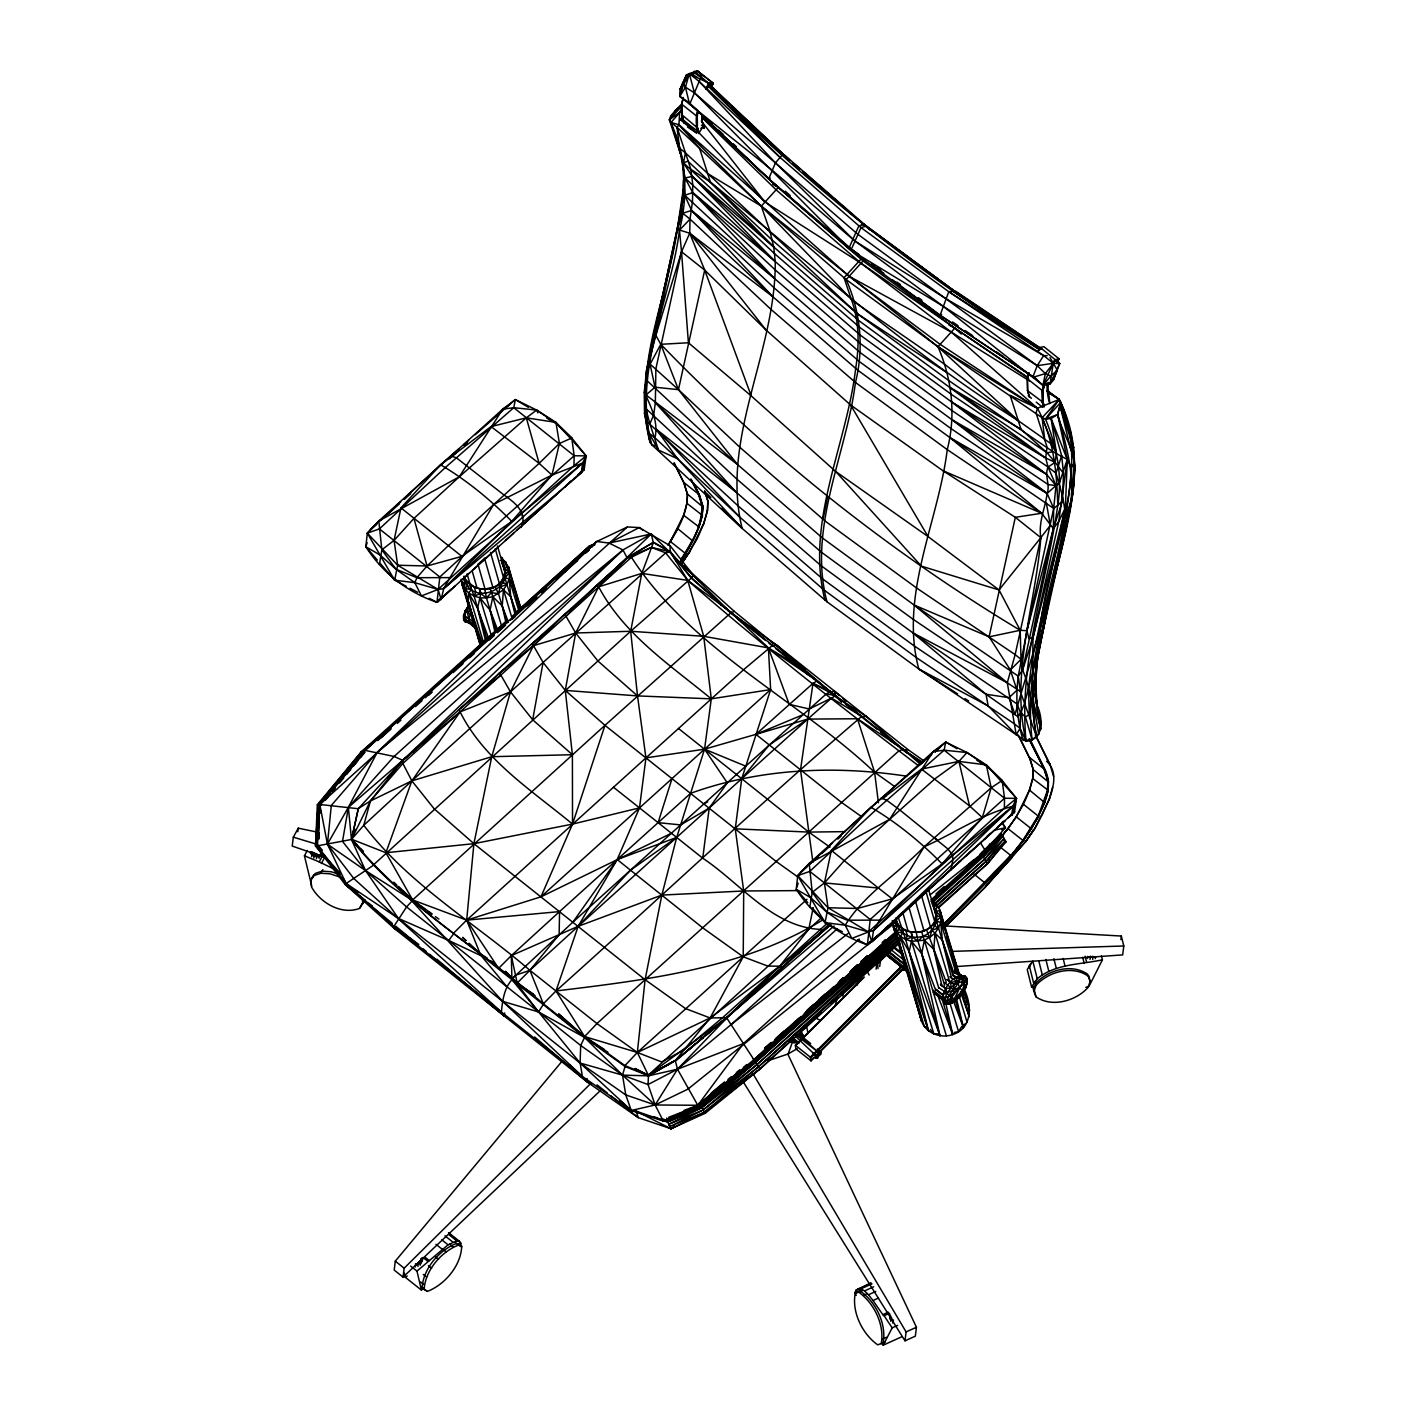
<?xml version="1.0" encoding="UTF-8"?>
<svg xmlns="http://www.w3.org/2000/svg" width="1416" height="1416" viewBox="0 0 1416 1416"><rect width="100%" height="100%" fill="white"/><g stroke="black" fill="none" stroke-linecap="round" stroke-linejoin="round"><path stroke-width="1.5" d="M701.964 117.599L776.003 189.726L860.857 263.146L951.463 332.229L1037.432 408.25C1053.716 438.146 1056.796 471.935 1057.77 505.193C1046.707 583.728 1018.37 661.219 1026.069 741.294C1044.194 740.072 1042.99 717.841 1037.22 705.681C1032.777 682.229 1037.432 658.033 1039.556 634.492C1044.937 560.258 1092.763 476.413 1060.761 402.356L1059.203 399.436L1047.716 390.887M765.578 640.492L731.099 613.022L691.344 578.241L670.051 552.01L670.14 545.78L639.271 527.566L627.376 526.964L596.773 541.496L362.992 752.144L318.14 804.801L315.52 845.848L344.885 884.168L394.374 928.542L587.64 1082.337L638.262 1117.649L671.007 1128.764L705.133 1113.33L759.879 1069.062L899.142 943.392M1087.506 958.49L1087.541 956.455L1090.214 957.446L1095.772 956.65L1095.205 958.667M681.627 108.66L679.609 112.413L678.972 124.75L677.043 127.316L679.503 148.149L684.99 177.974L692.778 192.611L775.242 261.571L860.096 334.99L951.906 402.162L1048.07 467.032L1056 485.511L1053.699 508.45L1026.954 630.704L1018.281 676.158L1020.317 691.468L1036.512 736.621C1028.972 699.486 1036.37 661.998 1044.158 625.553C1055.309 552.169 1096.48 472.289 1059.203 399.436L1037.432 408.25L1036.07 413.029L1047.043 447.014L1045.681 458.005L1048.07 467.032C1044.158 475.705 1050.407 484.538 1047.15 493.423C1045.256 508.379 1038.247 521.867 1040.813 537.673C1035.716 604.951 1009.98 673.821 1026.069 741.294L918.789 668.954L826.997 601.8L742.126 528.38L651.838 444.819C632.032 372.815 670.706 300.493 679.468 230.153C688.831 193.39 686.353 153.972 669.379 119.811L670.741 115.811L680.795 104.89M367.133 542.7L365.841 546.718L380.178 555.09L395.949 569.232L414.835 582.666L421.437 595.924L438.075 589.445L573.94 465.793L574.17 455.757L571.763 438.004L555.939 422.375L536.629 410.056L515.335 399.577L502.769 409.136L378.815 520.982L367.328 533.159L365.841 546.718C382.479 573.002 407.649 592.33 437.013 602.349L584.188 469.475L586.1 455.881L571.763 438.004L556.966 423.95L536.629 410.056L513.778 407.702L502.769 409.136L459.244 476.838L413.95 518.415L394.055 540.399L381.842 549.797L379.453 564.435M807.74 902.611L796.235 889.213L810.554 897.585L826.325 911.727L845.228 925.161L851.812 938.419L868.45 931.958L1004.333 808.288L1004.546 798.252L1002.139 780.499L986.332 764.888L967.022 752.551L945.729 742.072L933.144 751.648L809.209 863.477L797.721 875.654L796.235 889.213C812.855 915.497 838.024 934.825 867.406 944.844L1014.564 811.97L1016.476 798.376L1002.139 780.499L987.341 766.445L967.022 752.551L944.153 750.197L933.144 751.648L889.637 819.333L844.29 860.627L824.431 882.911L812.218 892.292L809.828 906.93M655.502 445.774L651.838 444.819L649.997 442.004L644.51 413.49L644.262 392.179L646.528 370.762L655.838 335.38L681.521 251.747L689.716 233.215L690.035 219.108L692.495 201.585L692.76 184.275L690.849 169.318L677.043 127.316L671.007 122.449L682.335 109.545M677.043 127.316L761.295 206.134L846.149 279.571L937.958 346.708L1042.088 417.738L1045.521 419.136L1051.079 418.499L1067.257 459.474L1058.796 521.371L1032.954 637.926L1032.653 699.628L1038.707 734.143L1032.105 739.878L1023.06 740.249C1016.865 719.523 1015.431 697.592 1018.281 676.158L1022.582 670.034L1032.954 637.926L1065.398 507.778L1067.257 459.474L1057.646 414.481L1060.761 402.356L1045.521 419.136C1056.814 446.394 1062.673 475.794 1057.77 505.193L1053.699 508.45L1053.362 528.593L1022.582 670.034C1031.804 690.866 1032.423 714.46 1036.512 736.621M396.604 721.93L361.31 751.878L317.326 804.731L315.52 845.848L316.936 845.618L318.14 804.801L361.31 751.878L507.123 620.297M1065.735 522.823C1078.992 487.83 1067.31 448.854 1057.646 414.481L1060.761 402.356M895.142 932.294L753.932 1059.717L697.805 1105.277L663.325 1121.118L631.288 1110.463L582.454 1076.532L580.117 1063.044L580.684 1045.468L584.578 1037.432L558.771 1014.228M1074.036 459.722L1075.08 467.793L1073.151 491.299L1069.381 512.309L1041.503 637.837L1024.388 704.088L1020.582 712.761L1020.086 728.39L1026.069 741.294M318.582 838.998L319.308 817.705M319.467 813.439L319.75 804.925L362.992 752.144L507.725 620.385M683.238 190.505L681.999 204.187M683.397 186.257L683.645 179.885M1032.954 637.926L1028.848 638.563L1026.954 630.704L1053.362 528.593L1062.46 501.016L1063.487 473.422L1061.664 455.598L1051.079 418.499L1057.646 414.481C1062.283 433.385 1076.284 451.899 1074.213 471.917M1069.115 509.176L1068.691 515.583C1076.532 479.44 1078.479 440.305 1060.318 406.905L1071.151 450.854M721.771 508.344L742.126 528.38C720.071 438.217 776.074 351.681 775.242 261.571L692.194 176.434L683.503 162.911L671.007 122.449L678.972 124.75L761.295 206.134L937.958 346.708C952.065 379.116 956.136 415.242 947.251 449.633C938.401 521.902 899.054 595.251 918.789 668.954L988.156 705.929L1016.228 734.745L1020.086 728.39L1014.192 723.7L915.975 657.307L824.183 590.136L739.311 516.716L677.521 458.731L658.529 450.093L649.873 423.809L653.696 414.959L655.342 402.693L655.891 368.726L681.521 251.747L679.468 230.153L690.035 219.108L772.924 296.794L857.777 370.213L949.587 437.367L1053.699 508.45L1047.15 493.423L951.605 419.437L859.813 352.283L774.941 278.864L691.61 210.488L684.707 195.266L682.494 161.477M699.327 494.556L702.938 506.202L702.212 515.229L686.955 503.335L687.433 493.883L683.733 482.378L699.185 494.662L693.575 482.98M687.433 493.883C687.822 512.627 677.857 529.708 668.228 545.125M687.344 494.025L702.088 506.273C701.15 527.371 691.645 545.461 679.999 562.187L685.857 553.709M702.938 506.202C702.159 525.973 691.858 544.31 680.671 560.223L692.318 540.664L677.591 528.522L668.104 545.018M707.451 510.539L703.646 523.991L707.469 510.68L707.911 500.981L704.655 491.281M707.416 510.84L707.823 500.662M1001.395 837.051L1016.316 817.067L1029.432 790.04L1044.442 802.43L1048.318 790.394L1032.671 778.481L1033.22 769.171L1029.609 757.507L1045.097 769.844L1029.751 738.975M1032.848 778.765L1033.22 769.171M1033.061 769.49L1047.875 781.561L1047.468 790.394L1038.247 816.058L1044.796 802.43M1047.805 790.535L1048.389 781.685L1044.601 770.056L1028.919 739.063M1045.097 769.844C1054.938 790.234 1040.548 811.244 1031.237 828.909C1006.652 864.999 973.712 894.399 943.392 925.48L985.394 883.265L973.659 873.831M313.821 858.078L314.511 854.875L310.901 851.6L312.617 853.671L311.609 856.698M645.678 385.17L646.528 370.762L679.255 219.338L683.202 194.682M683.556 179.549L682.937 198.983L677.29 229.339L655.838 335.38L652.776 339.291C645.59 373.311 640.687 407.808 649.997 442.004L647.165 423.172M681.574 211.745L677.29 229.339C668.848 288.935 641.466 347.734 645.891 408.622L736.143 492.202L820.997 565.621L912.789 632.793L1016.918 703.876L1020.582 712.761L1025.432 716.832L1032.105 739.878C1021.378 647.448 1066.744 559.532 1071.257 467.846L1074.195 462.784L1072.337 444.359L1060.318 406.905M1051.079 418.499L1056.425 452.748L1055.15 462.324L1048.07 467.032L1056.017 473.227C1060.372 487.865 1064.867 502.804 1065.416 517.902L1070.195 503.583L1037.167 653.997L1032.653 699.628L1040.813 729.169C1022.582 653.042 1060.885 578.188 1070.195 503.583L1073.151 491.299L1071.257 467.846L1067.257 459.474L1052.938 451.704L948.826 380.621L857.034 313.467L772.163 240.047L687.804 161.123L683.503 162.911L682.76 167.407M403.206 891.354L502.521 1001.307L582.454 1076.532L393.843 926.436L346.124 883.513L317.45 845.848L319.821 804.483L365.257 750.409L394.073 756.463L402.781 760.339L407.826 756.162M683.769 186.045L684.193 179.584M316.936 845.618L319.75 804.925L364.691 752.409L361.31 751.878L358.071 757.436M318.83 839.015L319.308 832.661M460.961 579.303L480.502 644.28L464.59 588.401L467.917 585.888L464.147 576.542C468.236 608.915 520.398 588.72 501.618 562.311M963.446 987.89C972.102 1003.378 973.058 1028.14 952.738 1034.547C940.843 1038.813 925.94 1033.291 921.48 1021.025L899.638 944.1C896.824 940.631 894.204 902.576 897.178 924.967C900.24 933.179 909.125 938.029 917.692 937.197C932.702 936.56 942.437 917.94 933.179 905.762L935.905 911.479L941.038 916.205L959.57 975.766M889.921 1314.313L889.921 1319.075M429.314 598.313L437.013 602.349L439.827 576.985L506.875 515.442L574.17 455.757L586.1 455.881L581.41 472.979L443.686 588.614L438.075 589.445L414.835 582.666L394.639 580.206L380.249 563.462M857.777 939.817L867.406 944.844L870.203 919.48L1004.546 798.252L1016.476 798.376L1011.803 815.474L1012.812 806.27L1016.476 798.376L986.332 764.888L958.898 761.401L921.444 769.1L882.522 798.535L881.071 798.482M464.483 617.234L465.121 611.039L469.386 604.402L464.289 615.535L463.687 620.261L470.448 623.288L475.634 627.394L470.448 623.288L464.554 621.429L468.165 621.96L476.803 628.828M965.075 986.403L965.411 988.049L967.252 982.81L965.393 976.385L960.331 975.412L955.145 971.305L962.491 977.677L965.641 987.66L961.641 991.43L959.659 996.935L951.393 1003.325L945.445 1004.121L942.047 999.041L933.445 992.156L942.755 1000.05L945.445 1004.121L951.393 1003.325C959.818 998.138 968.084 988.899 967.075 978.438L965.393 976.385C953.287 972.934 943.428 988.793 942.047 999.041L945.445 1004.121L944.295 1000.422L939.109 996.298M1049.999 357.593L1053.274 363.275L1050.106 383.895L1042.937 385.382L943.41 306.458L854.556 240.755L772.039 170.097L679.822 96.412L680.016 89.385L686.441 75.03L689.309 73.632L694.406 72.428L709.381 84.358L713.168 83.225L697.84 71.313L686.441 75.03L680.016 89.385L682.016 86.836M1040.813 729.169C1035.202 701.699 1034.353 673.538 1039.486 645.926M619.518 565.78L627.146 557.886L622.952 549.939L609.057 543.071L596.773 541.496L377.311 752.197L348.371 807.315L351.469 839.493C395.489 895.815 457.563 934.312 512.539 979.022C504.255 987.695 502.45 1000.51 501.406 1012.051L353.788 878.504L327.432 844.202L319.821 804.483L327.521 796.819M1090.019 959.411L1090.497 956.136M507.317 622.828L498.467 593.658L494.998 586.507C502.167 582.967 506.769 574.33 503.884 566.506M895.709 919.975C902.895 941.074 942.366 933.144 935.445 909.957M1057.345 360.39L1059.664 363.664L1050.106 383.895L1053.292 380.231L1053.699 376.621M581.41 472.979L582.578 463.103L586.1 455.881L573.799 441.987M406.197 586.242L394.639 580.206L397.648 565.232L394.055 540.399L400.958 507.884L440.588 464.767L458.855 448.89M842.361 931.763L825.015 922.701L828.024 907.745L824.431 882.911L831.351 850.379L870.964 807.279L931.693 754.516M315.573 831.776L298.263 828.165L293.324 837.157L292.209 846.06L325.662 857.636M297.82 831.723L298.263 828.165M314.511 854.875L314.529 853.335L312.44 852.025L312.617 853.671M562.152 1061.115L395.294 1261.143L394.179 1270.063L403.047 1277.108L600.331 1090.639M403.047 1277.108L404.162 1268.205L591.074 1083.134M420.127 1265.214L420.8 1263.125L419.72 1262.152L421.702 1258.718L420.216 1261.975L417.862 1263.249L417.968 1266.488M504.645 1012.971L504.273 1015.98L508.185 1018.051M879.708 966.491L880.469 960.331M787.65 1053.716L916.435 1327.27L915.338 1336.173L905.001 1340.828L906.098 1331.925L752.887 1073.558M935.852 994.545L944.295 1000.422L947.463 1004.21L950.791 1001.059C950.879 990.368 963.889 987.483 967.075 978.438L966.491 983.182L967.163 980.474M1120.888 939.622L1121.33 936.047L945.198 925.958M1121.33 936.047L1123.791 945.994L1122.676 954.897L957.588 966.473M876.097 969.146L876.911 962.738M450.695 455.987L456.288 457.722L504.025 495.016C514.928 502.627 527.743 512.45 521.212 527.318L520.115 527.318M453.952 932.825L466.678 920.135L540.965 896.824L572.524 824.094L572.4 754.71L491.741 756.71L411.861 780.853L370.39 800.996L358.337 808.571L351.611 839.245C404.799 905.09 479.617 948.968 543.337 1003.802L555.975 990.97L578.153 926.33L617.199 859.547L639.501 807.881L645.944 757.879L637.519 695.911L630.669 631.27L641.784 573.391L653.502 542.275L670.299 551.691L691.61 577.817L742.48 623.075M809.757 942.631L830.608 923.798L822.484 931.144L820.501 929.392C772.64 927.285 740.196 882.947 702.725 858.202L709.221 808.076L727.293 782.836L704.548 749.17L711.292 698.849L703.699 636.297L687.734 580.383L670.299 551.691L666.193 550.718M576.011 605.499L563.993 614.898L533.443 645.678L510.486 691.858L460.076 711.876L402.887 760.233L370.39 800.996L363.788 825.263C408.604 884.274 474.289 922.506 529.903 970.314L543.337 1003.802L584.596 1036.583L624.934 1065.611L648.298 1075.133L675.308 1060.637L710.124 1017.962L743.223 956.809L743.701 890.983L735.258 828.838L741.736 778.712L770.64 689.574L768.392 647.891L731.275 612.473L687.734 580.383L665.679 552.877L651.431 547.426L627.359 557.692L596.118 585.905L566.028 616.279L575.675 633.005L597.853 660.936L637.519 695.911L711.292 698.849L770.64 689.574L540.965 896.824L671.432 833.245M651.431 350.407L653.413 335.893L673.06 250.898M855.689 368.39C859.353 345.292 859.512 321.096 851.158 298.935L844.042 277.748L860.928 259.146M1040.07 641.767L1040.654 637.607M398.622 886.434L412.64 899.957L466.678 920.135L645.944 757.879L704.548 749.17L755.932 734.338L812.979 683.379L830.449 691.433L829.652 692.442L817.191 680.884L812.979 683.379L800.518 769.808L812.926 862.362M316.441 858.68L317.007 853.901L314.529 853.335M1002.811 782.942L1002.139 780.499L991.182 787.792L924.135 846.786L873.513 930.471L871.849 941.764L960.791 860.875M464.944 578.277L464.59 588.401L468.661 593.003L477.599 608.243L488.113 636.952M742.126 528.38L677.521 458.731L654.953 437.81C658.705 422.021 650.758 406.144 644.262 392.179M855.671 368.39C846.768 444.996 805.067 522.026 824.891 599.977M415.348 1266.966L415.614 1263.656M465.28 578.861C473.316 592.508 496.467 593.269 503.76 578.525L504.91 571.781L497.459 545.957M415.667 1265.001L420.8 1263.125L422.269 1261.072L420.924 1260.505L421.897 1258.045L419.72 1262.152M422.269 1261.072L422.694 1258.665L421.242 1258.576M896.257 921.816C904.293 935.48 927.445 936.242 934.719 921.497L935.888 914.736L928.418 888.929M466.395 580.719L474.272 586.985L479.847 588.684L480.82 593.623L477.599 608.243L485.44 640.315M911.408 932.117L912.4 937.073L909.16 951.694L928.507 1030.795L892.54 922.736M933.268 990.28L941.905 997.165L944.49 1000.917L942.596 994.74L935.657 989.271L942.596 994.74L948.101 1003.678L944.578 1002.953L945.162 998.209L953.534 993.289L953.995 984.509L959.871 979.217L965.393 976.385L954.508 998.616L950.791 1001.059L944.49 1000.917L933.41 992.156M653.502 542.275L627.359 557.692L598.667 586.826L575.675 633.005L565.285 690.406L572.4 754.71L532.682 719.788L543.089 662.44L665.679 552.877L670.299 551.691L675.998 560.931M670.299 541.478L685.751 553.709M682.105 563.232L697.132 538.894L703.77 523.637M1031.645 829.015L1016.086 816.713L1008.068 828.696L1023.432 840.856L1038.866 816.147L1023.255 840.75M945.003 926.772L985.943 886.451L1025.538 841.794L1034.901 828.395L1042.707 813.74L1049.345 798.677L1052.513 787.438M934.312 904.877L933.055 900.7L937.073 905.09L935.905 911.479L940.047 910.417L959.659 975.323M711.381 86.217L711.965 82.252L697.592 70.959L694.283 71.473L690.371 74.411L709.062 83.243L712.089 82.464M679.503 148.149L685.397 152.839L683.503 162.911L773.755 247.021L775.242 261.571L684.99 177.974L677.29 229.339L652.776 339.291L653.413 335.893M394.639 580.206L367.328 533.159L379.399 528.911L445.952 466.961L513.778 407.702L515.335 399.577L528.433 407.33M845.228 925.161C864.734 893.726 898.7 873.23 924.135 846.786C953.747 833.67 981.2 814.377 1012.812 806.27L873.513 930.471L868.45 931.958L845.228 925.161L825.015 922.701L797.721 875.654L809.775 871.406L876.345 809.456L944.153 750.197L945.729 742.072L956.95 748.71M1038.034 656.316L1049.327 599.605M823.015 519.247L827.51 497.175M1021.856 369.187L1036.441 379.134L1042.937 385.382L1045.344 373.594L1053.274 363.275L1059.664 363.664L1053.292 380.231L1051.15 380.585M1092.71 959.482L1092.833 956.189M813.209 907.691L808.766 929.197L779.756 966.172L726.567 1017.697L706.513 1034.583M1046.265 502.591L1050.371 525.301L1040.813 537.673L1015.148 654.617L1007.289 682.778L1016.228 734.745M795.456 1045.344L810.465 1057.256L811.102 1060.885L795.951 1048.973L795.314 1045.344L862.539 978.438M826.997 601.8C807.332 528.097 846.414 454.695 855.459 382.462C864.096 348.124 860.645 311.874 846.149 279.571L863.034 260.969L954.844 328.123L1028.6 378.532M692.92 73.756L689.309 73.632L682.707 83.119L679.822 96.412L687.981 101.81L700.885 113.793M1038.707 734.143L1041.079 723.24L1037.432 709.628M1067.257 459.474L1059.416 482.909L1056 485.511L1046.389 474.236L951.977 410.587L860.185 343.433L775.313 269.996L692.778 192.611L684.707 195.266L681.698 205.922L682.671 213.197L677.29 229.339L689.716 233.215L704.69 270.102L678.459 389.648L737.506 464.501L822.36 537.921L914.17 605.075L1018.281 676.158M724.355 1082.302L697.805 1105.277L655.13 1104.976L625.766 1094.922L580.117 1063.044L398.427 918.471L365.576 870.645L351.469 839.493L358.266 808.731L402.887 760.233L416.286 749.082M474.254 627.235L463.616 618.243L465.351 610.65L470.165 611.287M965.411 988.049L966.137 984.793M959.659 996.935L962.632 991.288L964.402 983.465M646.67 372.603L647.608 368.603M648.528 364.585L649.466 360.567M537.779 412.87L536.629 410.056L526.31 417.844L459.244 476.838L378.815 520.982L367.328 533.159L397.648 565.232L438.075 589.445L441.173 599.57L443.686 588.614L511.778 521.424L551.975 475.068L559.409 443.474L555.939 422.375L526.31 417.844L491.051 426.588L440.588 464.767L403.843 498.857M1070.195 503.583C1057.522 575.445 1035.096 644.74 1015.024 714.407L1008.971 697.663L986.032 694.265L913.851 645.661L822.041 578.489L737.187 505.07L646.935 421.472L644.51 413.49L645.891 408.622L649.873 423.809M319.113 858.397L319.078 855.14L321.043 854.149M1061.664 455.598L1056.017 473.227M698.23 111.793L696.477 115.935L681.716 104.218L683.255 97.438M681.716 104.218L683.202 97.987M697.398 111.775C694.424 120.537 698.336 140.096 697.168 115.829M697.539 111.864L696.849 127.281L698.885 133.529M698.088 111.882L696.849 115.97L697.026 127.263M1028.883 372.992L1027.29 379.081L1027.556 390.692L1043.132 402.392L1042.937 391.135L1027.45 378.798L1027.68 390.816M1027.485 379.506L1028.936 372.851M1043.698 385.028L1042.105 391.135L1042.442 402.533M1042.264 391.223L1043.858 385.134M1044.212 385.187L1042.442 391.276L1042.619 402.587L1044.034 406.728M1044.53 385.081L1042.795 391.223L1042.813 402.569M1048.672 382.497L1047.752 386.851L1048.867 382.904M696.725 76.8L689.309 73.632L685.45 87.19L679.822 96.412L683.344 85.048L689.309 73.632L698.867 81.225L780.004 157.388L860.981 227.622L948.791 291.714L940.082 315.272L1036.441 379.134L940.082 315.272L850.928 250.225L768.711 178.912L687.981 101.81L703.805 116.926M1046.513 761.206C1058.088 771.207 1053.345 787.827 1049.468 798.801M685.627 553.674L699.168 527.071L683.609 515.229L686.955 503.335M698.672 527.141L702.035 515.229L702.248 506.362L698.495 494.644M699.026 527.141L702.531 515.088M1029.308 790.394L1032.671 778.481M1029.503 790.641L1032.742 778.641M1044.282 802.376L1047.628 790.482L1048.017 781.65L1044.265 769.932M485.369 687.202L498.875 673.644L500.875 675.078L510.486 691.858L491.741 756.71L473.9 843.67L466.678 920.135L480.077 953.623L487.104 958.101M469.015 943.64L480.006 954.278L584.578 1037.432L625.04 1066.496L622.527 1075.133L625.766 1094.922L631.288 1110.463L637.466 1111.613M696.672 127.245L681.857 114.749L682.99 119.068M1027.556 390.692L1029.521 397.082M873.513 930.471L942.153 863.919L982.35 817.563L991.182 787.792L986.332 764.888M1034.565 685.255L1035.574 681.91M709.54 84.447L706.407 89.279L708.283 82.854L694.283 71.473M834.838 1006.493L837.316 998.351M321.397 857.264L322.034 855.193C318.193 857.937 312.175 856.751 309.998 852.467L311.378 851.954M860.91 1290.649L855.282 1293.197C851.512 1311.889 862.344 1333.996 877.69 1344.846L884.911 1342.156M881.159 1343.855C884.929 1325.146 874.079 1303.056 858.751 1292.206L855.282 1293.197M672.016 778.552L658.104 822.643L702.725 858.202M796.872 887.212L798.164 883.195M684.158 82.057L686.441 75.03M681.716 115.245L681.662 103.51L681.893 115.528M363.434 851.582L351.611 839.245L354.885 829.263M920.825 764.605L902.983 749.117L731.275 612.473L604.968 725.346L572.524 824.094L473.9 843.67L385.895 852.733L351.611 839.245L370.39 800.996L402.852 763.472L631.412 557.249L651.431 547.426L670.299 551.691M317.45 845.848L351.469 839.493L353.469 833.458M469.386 604.402L463.51 615.889L463.687 620.261L468.165 621.96L470.13 614.792L466.802 610.898L469.404 606.632M812.89 1053.345L816.289 1055.964L820.749 1054.584L820.731 1051.681L818.483 1052.371L816.289 1055.964L815.492 1058.283L817.475 1058.23L821.422 1051.84L817.386 1048.99M945.162 998.209L946.968 993.005L953.995 984.509L966.42 979.978M424.145 1289.64C425.083 1270.595 441.013 1251.815 458.536 1245.071L461.669 1246.877C460.731 1265.922 444.801 1284.701 427.278 1291.445L420.924 1287.073M465.351 610.65L463.51 615.889L464.731 614.243M944.578 1002.953L947.251 1000.864C948.561 991.961 957.605 987.43 959.871 979.217L952.49 974.704L955.977 977.429L962.491 977.677L953.127 971.836M951.393 1003.325L951.8 1002.174L947.463 1004.21M1029.237 967.606L1030.706 963.482M1088.639 975.535L1090.125 981.447L1087.913 987.642C1075.558 1001.13 1051.787 1007.838 1035.981 996.811L1033.91 991.395L1036.14 985.2C1048.477 971.712 1072.248 965.004 1088.054 976.031M770.764 1058.195L767.419 1060.938L788.128 1053.964L792.482 1041.928M708.354 85.225L706.372 89.155L708.673 83.084M700.442 78.393L689.627 104.412L685.45 87.19L682.707 83.119M1053.292 380.231L1057.274 370.142L1053.274 363.275L1043.663 355.611L948.791 291.714L955.605 291.183L1041.557 348.902M1035.096 693.486L1032.653 699.628L1031.078 699.858M414.835 582.666L416.906 577.693L427.048 565.993L448.412 545.585L539.142 463.368L559.409 443.474L571.763 438.004M1038.247 816.058L1023.467 804.323L1029.379 790.517M1049.539 798.943L1034.884 828.449M706.372 89.155L709.062 83.243M856.857 985.518L861.477 975.659M1071.54 494.892L1073.222 491.299L1072.62 482.024M953.287 1001.413L961.393 994.298L955.676 1000.528L950.791 1001.059M856.255 1295.339L854.892 1292.773L856.167 1290.064L871.035 1282.843M897.673 1325.376L892.186 1327.854L883.177 1345.2L882.115 1343.253L883.053 1342.987C886.823 1324.296 875.991 1302.189 860.645 1291.339L857.176 1292.33M1031.609 987.147L1037.238 978.757L1032.83 961.163L1027.22 969.553L1031.609 987.147L1034.3 987.2L1035.68 983.377C1048.017 969.872 1071.806 963.181 1087.612 974.208L1090.125 981.447M1101.436 955.888L1102.427 959.8L1089.099 986.155L1085.789 987.412M864.521 225.551L864.362 224.33L858.893 225.799L848.839 248.402L850.06 247.835L768.711 178.912L706.973 119.953M989.572 859.742L987.625 863.565L938.472 907.904M1048.105 382.798L1042.937 385.382L1053.274 363.275L1037.22 365.664L943.41 306.458L850.928 250.225L694.406 92.854L685.45 87.19M646.528 370.762L660.794 344.3L655.838 335.38M311.75 886.15L304.44 855.813L307.29 850.485M335.096 869.548L319.237 861.901L322.105 856.591M364.797 900.08L359.54 908.417C341.504 915.232 320.104 902.895 311.449 886.788L310.812 880.239L313.715 874.858M321.344 863.53L325.167 856.432M310.812 880.239L314.157 875.495L320.936 873.247L322.866 869.654M359.54 908.417L362.425 903.036M450.005 577.622L493.741 504.291L551.975 475.068L582.578 463.103L443.686 588.614L450.005 577.622L416.906 577.693L395.949 569.232L381.842 549.797L378.815 520.982M670.423 541.673L683.609 515.229M1016.068 816.766L1023.467 804.323M1038.087 815.952L1022.812 840.431M691.344 578.241L693.185 575.02L670.14 545.78M800.943 1016.653L753.932 1059.717L726.567 1017.697L710.124 1017.962L685.521 1008.581L645.094 979.695L473.9 843.67L434.146 808.784L411.861 780.853L402.852 763.472L402.887 760.233L387.701 778.216M692.424 75.668L694.442 72.198M692.636 75.898L694.495 72.499M706.248 89.173L709.221 84.252M709.699 84.5L707.717 87.774L709.947 84.517M711.133 86.925L713.168 83.225M711.151 87.279L713.381 83.438M1038.211 350.973L1040.229 347.486L1043.858 346.637L1059.168 358.903L1055.15 359.646L1040.229 347.486M1038.406 351.203L1040.388 347.911M1053.026 362.832L1054.991 359.54M1053.168 362.939L1055.309 359.735M1053.504 363.062L1055.61 359.823M1053.77 363.08L1055.716 359.823M1056.902 362.231L1058.956 358.514M1056.92 362.567L1059.15 358.744M954.26 1032.441L958.561 1031.662L961.694 1026.547M543.213 1004.546L538.558 1011.962L580.117 1063.044L631.288 1110.463L655.13 1104.976L687.822 1089.187L893.832 923.781M1047.167 355.681L1043.663 355.611L1037.22 365.664L1032.707 377.417L1045.344 373.594L1050.849 376.09L1057.274 370.142M699.362 132.361L703.858 125.493L701.398 125.21M989.961 843.936L985.447 850.804L931.25 899.709M1020.582 712.761L1017.962 716.744L986.032 694.265L912.789 632.793L1007.289 682.778L1020.317 691.468M696.938 70.8L695.132 73.49L697.221 70.818M465.121 611.039L469.581 604.561M683.025 561.232L688.884 552.789M682.087 563.125L689.008 552.895M1033.485 829.776L1025.591 841.847L1034.901 828.395M311.945 878.15L315.272 873.406L322.051 871.159L331.256 871.76L337.397 873.76M500.875 675.078L458.607 709.982L460.076 711.876L411.861 780.853L363.788 825.263L351.611 839.245M505.176 971.518L511.902 978.881L572.878 922.152L617.199 859.547L690.654 793.296C759.843 768.357 834.36 765.224 906.629 776.18M342.92 877.92L346.124 883.513L398.427 918.471L448.713 940.472L453.881 933.463M684.034 1110.409L697.805 1105.277L743.453 1043.574L859.317 939.003M709.912 1107.277L705.133 1113.33L699.292 1102.781M454.943 586.171L437.013 602.349L439.633 599.057M878.805 934.542L867.406 944.844L870.008 941.569M678.476 728.479L741.736 778.712L769.26 744.94L807.757 719.08L831.493 698.106L835.705 695.61L841.564 701.699M1026.848 376.674L954.844 328.123L937.958 346.708L1018.6 420.941L1050.53 443.403L1056.425 452.748L1042.088 417.738L1059.203 399.436L1046.619 390.586M505.441 971.376L517.194 983.076L529.903 970.314L559.143 934.666L559.55 911.603L617.199 859.547L676.689 837.422L704.548 749.17L745.736 766.162L826.254 693.928L830.449 691.433M325.574 799.987L328.37 796.589M332.565 791.491L335.362 788.092M339.539 782.995L343.734 777.897M346.531 774.499L350.726 769.401M353.522 766.003L357.699 760.905M360.496 757.507L364.691 752.409M863.034 260.969L778.18 187.531L761.295 206.134L769.861 230.861L773.755 247.021L710.372 182.044L690.849 169.318M1007.944 828.537L1001.077 836.838L1008.068 828.696M985.394 883.265L1011.095 855.813L1022.954 840.538M1011.095 855.813L1023.432 840.856M1011.874 857.866L985.589 886.274L1025.432 841.706M940.56 984.421L945.729 988.598L946.968 993.005L951.198 997.855L954.508 998.616L965.641 987.66M954.154 290.864L866.45 226.118L784.234 154.804L782.075 155.123L775.455 162.858L768.711 178.912L770.304 178.151M635.2 1068.514L648.298 1075.133L676.441 1059.929L648.44 1075.824L622.527 1075.133L580.117 1063.044M392.798 772.163L402.781 760.339L622.952 549.939L651.307 533.956L731.099 613.022L776.34 644.846L908.311 749.843L923.993 760.976M892.576 1323.04L893.461 1319.924M1042.937 385.382L1050.849 376.09M979.996 854.184L1000.793 833.935L1001.979 835.086L983.27 856.857L932.471 902.7M931.569 901.744L982.085 855.636L1000.793 833.935L983.27 856.857L987.625 863.565L938.153 907.426M1002.174 822.271L1005.36 827.758L985.447 850.804L930.135 894.859M695.345 73.561L697.592 70.959M515.813 613.57L504.928 577.87L509.477 572.754L508.486 566.966L501.494 557.249L503.229 560.913M953.11 975.996L936.489 921.303L941.038 916.205L940.047 910.417L937.073 905.09L931.852 903.851M681.857 106.076L669.379 119.811L680.353 153.477L675.538 134.644M828.024 907.745L857.441 908.488L892.275 898.859L942.153 863.919L1012.812 806.27L871.849 941.764L868.45 931.958L828.024 907.745L797.721 875.654L809.209 863.477L889.637 819.333L935.056 778.712L958.898 761.401L967.022 752.551M424.818 909.178L412.516 900.487L406.587 906.93L393.843 926.436L399.188 930.312M407.242 1276.011L405.153 1277.179L404.286 1273.055M410.675 1266.099L416.959 1271.09L421.455 1290.118L422.941 1288.489L422.11 1288.011C423.03 1268.966 438.96 1250.186 456.501 1243.443L459.616 1245.248M1010.688 855.406L944.472 923.32M985.288 883.124L1010.829 855.53M797.42 890.611L743.701 890.983L661.838 895.089L578.153 926.33L511.318 955.605L498.627 968.367L466.678 920.135L559.55 911.603L511.318 955.605L511.902 978.881L515.513 975.235L529.903 970.314L578.153 926.33L630.527 870.15L676.689 837.422L661.838 895.089L645.094 979.695L637.342 1052.46L648.298 1075.133L676.441 1059.929L675.308 1060.637L726.567 1017.697L648.298 1075.133L821.776 917.409M624.934 1065.611L637.342 1052.46L806.996 899.302M558.789 1013.945L584.596 1036.583L596.95 1023.573L645.094 979.695L898.364 751.33L902.983 749.117L922.258 762.976M830.732 924.223L726.691 1018.104L677.485 1069.222L655.13 1104.976L663.325 1121.118M616.597 568.79L627.359 557.692L631.412 557.249C690.831 649.466 796.341 698.566 874.61 772.286L893.921 786.004M726.479 1017.838L830.112 923.338M1008.971 697.663L1016.989 690.212L1010.351 669.963L1021.025 659.307L1020.193 630.297L999.041 589.959L928.064 536.593L835.652 471.457L751.276 395.967L688.406 342.761L660.794 344.3L678.459 389.648L740.249 447.651L825.121 521.07L916.913 588.224L1015.148 654.617L1021.025 659.307L1022.582 670.034M879.531 961.393L885.92 955.11M795.721 1045.504L864.344 977.04M878.38 963.039L886.186 955.269M810.324 1057.132L900.788 966.898M810.589 1057.398L900.93 967.022M943.18 925.144L985.164 883M810.766 1057.646L902.718 965.73M810.802 1057.752L902.824 965.942M813.97 1057.699L810.837 1060.814L815.651 1056.212M820.076 1051.38L902.966 968.916M820.324 1051.539L904.806 967.376M943.693 928.489L985.943 886.451M957.658 996.864L954.685 999.82L956.26 999.891M700.885 128.449L703.858 125.493L704.336 128.201L702.106 121.351L703.982 128.343M670.051 552.01L653.289 542.505L651.307 533.956L604.632 579.144M372.957 865.335L630.669 631.27L691.61 577.817M817.475 1058.23L816.289 1055.964L820.731 1051.681M431.915 913.833L412.64 899.957L604.968 725.346L776.269 861.565L797.403 876.646M556.683 579.162L579.126 558.063M582.33 555.054L596.773 541.496M933.144 751.648L939.852 747.418L935.073 751.896L945.729 742.072M376.674 524.062L370.284 529.991L376.745 524.185M379.877 521.106L400.639 501.83M832.626 842.839L800.66 872.486L807.138 866.68M837.422 838.396L870.964 807.279C896.806 822.519 921.108 842.449 942.153 863.919M437.013 602.349L451.385 589.038M478.537 563.904L484.927 557.992M588.543 593.64L593.357 589.18M596.579 586.206L627.146 557.886L653.289 542.505M867.406 944.844L876.982 935.976M884.965 928.577L888.168 925.622M897.744 916.754L902.523 912.329M910.506 904.93L913.709 901.974M793.951 1037.716L759.879 1069.062L704.442 1112.215L671.007 1128.764L636.085 1111.153L638.262 1117.649L610.809 1095.789M797.19 1034.742L821.545 1012.352M831.28 1003.413L837.759 997.43M841.015 994.457L850.75 985.501M875.088 963.128L879.955 958.65M830.342 924.453L794.907 956.42M764.605 1048.389L771.118 1042.424M805.81 1012.21L833.369 986.952M838.237 982.509L843.086 978.049M849.582 972.119L857.689 964.685M867.406 955.782L860.928 961.712L867.424 955.782M895.709 934.454L755.525 1062.354L701.716 1107.755L668.795 1124.269L671.007 1128.764L674.706 1126.499M475.192 434.712L515.335 399.577M512.61 615.942L589.038 546.364L594.879 543.726L589.038 546.364L516.946 611.429M320.636 812.873L319.821 804.483L627.376 526.964M604.349 1049.486L584.596 1036.583L555.975 990.97C658.068 899.744 757.896 805.244 861.778 716.354L831.493 698.106L809.226 708.991L789.208 704.336L768.392 647.891L703.699 636.297L630.669 631.27L575.675 633.005L533.443 645.678L498.875 673.644L505.565 668.405M965.677 856.432L995.005 829.758M998.28 826.785L1004.794 820.855M1009.679 816.413L1014.564 811.97L1010.935 814.377M826.997 923.515L722.585 1017.715L683.68 1050.035L661.626 1061.929L637.342 1052.46L584.596 1036.583M463.085 578.808L469.616 572.931M472.873 569.975L498.945 546.434M505.459 540.558L513.601 533.195M516.858 530.257L556.966 494.06M564.966 486.821L571.374 481.033L566.347 485.192M584.188 469.475L577.781 475.263L584.188 469.475L580.56 471.882M645.944 757.879L744.621 668.848L772.552 645.342M578.153 926.33L807.757 719.08L857.459 718.762L902.983 749.117L890.186 740.621M736.32 1008.953L744.515 1001.537M752.71 994.138L757.631 989.695M764.197 983.766L787.508 962.774M795.456 955.57L801.81 949.835M824.307 929.569L830.82 923.692M882.062 931.604L888.593 925.71M893.478 921.303L919.55 897.762M932.578 885.991L926.064 891.885L934.719 921.497M937.463 881.584L974.527 848.113M984.138 839.44L990.545 833.652M996.952 827.882L1004.953 820.643L998.351 826.254M1008.157 817.758L1014.564 811.97L1009.697 816.253M377.806 740.586L390.904 728.762M397.454 722.833L400.746 719.877M415.49 706.584L422.039 700.672M425.313 697.716L431.862 691.787M453.173 672.582L462.997 663.697M469.546 657.785L474.466 653.36M489.21 640.05L494.131 635.607M497.405 632.651L505.6 625.27M512.149 619.358L515.424 616.403M526.894 606.048L536.717 597.18M541.638 592.738L546.558 588.313M564.577 572.046L577.675 560.223L556.382 579.162M585.87 552.824L589.144 549.868L585.87 552.771M546.47 631.607L531.425 644.262L533.443 645.678L543.089 662.44L411.861 780.853L385.895 852.733L412.64 899.957M572.861 922.152L745.736 766.162M416.959 1271.09L448.058 1244.823L456.766 1240.876L459.492 1241.389L461.722 1246.239L458.572 1243.744M349.61 886.097L346.124 883.513L327.432 844.202L348.371 807.315L394.073 756.463L622.952 549.939L377.311 752.197L331.309 805.456L327.432 844.202L365.576 870.645L406.587 906.93L580.684 1045.468L622.527 1075.133L648.05 1084.55L677.485 1069.222L731.063 1024.635L837.316 928.737M771.154 1042.636L764.64 1048.53L771.331 1042.76M776.057 1038.229L784.216 1030.866M807.049 1010.245L813.58 1004.369M818.483 999.944L824.997 994.05M839.688 980.81L842.945 977.854M851.105 970.491L857.636 964.615M882.115 942.525L885.372 939.587M935.958 893.938L944.1 886.575M968.579 864.486L973.482 860.078M895.355 933.905L754.586 1060.92L700.265 1105.117L667.697 1122.021L636.085 1111.153M931.356 901.426L982.085 855.636L983.27 856.857L1002.652 836.201L984.722 859.087L935.569 903.443M896.434 935.215L755.525 1062.354L701.044 1106.622L667.697 1122.021L653.767 1116.605M897.886 937.445L756.976 1064.584L703.079 1109.985L669.91 1126.517L704.442 1112.215L758.427 1066.832L898.576 942.525M897.691 941.162L758.427 1066.832L703.079 1109.985L668.795 1124.269M937.02 905.674L986.173 861.317L1005.378 840.661L987.625 863.565L1006.068 841.794L1001.979 835.086M388.072 514.008L399.383 503.848M404.233 499.476L410.711 493.671M449.509 458.802L455.987 452.978M464.094 445.704L467.333 442.783M810.359 863.778L818.448 856.503M821.687 853.6L829.776 846.343M837.847 839.068L841.086 836.166M883.141 798.394L886.381 795.473M736.249 1009.077L744.391 1001.749M752.551 994.439L759.065 988.598M767.207 981.288L773.72 975.429M780.234 969.588L788.393 962.278M362.992 752.144L494.095 634.864M497.388 631.925L505.565 624.598M510.486 620.208L536.717 596.755M541.62 592.348L546.541 587.959M381.081 737.754L390.904 728.957M397.471 723.098L400.746 720.16M428.606 695.238L431.88 692.3M1025.432 716.832L1029.361 714.62L1028.405 688.565L1032.388 658.175L1065.398 507.778L1058.796 521.371L1053.362 528.593L1041.663 513.265L949.587 437.367L1047.15 493.423L1056 485.511L1048.283 484.661L951.605 419.437L1046.389 474.236L951.906 402.162L1045.681 458.005L1055.15 462.324L1063.487 473.422M787.526 962.827L781.136 968.509L782.234 967.464L779.756 966.172L767.826 966.101L743.223 956.809L702.761 927.869L617.199 859.547M795.491 955.729L801.881 950.03M811.439 941.516L829.387 925.958M1057.77 505.193L1062.46 501.016M774.623 1039.84L799.314 1017.909M804.253 1013.52L894.824 933.109M931.055 900.948L982.085 855.636M897.337 936.596L755.525 1062.354L700.265 1105.117L667.166 1120.463L662.989 1119.012M933.604 904.435L984.722 859.087L1004.015 838.431L986.173 861.317L936.702 905.196M898.788 938.826L756.976 1064.584L701.716 1107.755L667.697 1122.021L671.007 1128.764L674.352 1125.986M987.005 836.254L990.244 833.405M739.984 1070.408L700.265 1105.117L668.671 1117.277M743.294 1067.505L746.604 1064.62M463.758 444.642L468.661 440.376M934.949 751.684L939.852 747.418M697.805 1105.277L677.485 1069.222L675.432 1061.133L834.077 926.011M655.042 387.223L650.015 364.054L678.459 389.648L655.042 387.223L645.979 394.958L737.506 464.501L647.254 380.904M684.795 1052.885L679.804 1057.132M698.159 1041.627L703.186 1037.397L698.123 1041.698M706.46 1034.671L711.469 1030.476M716.461 1026.264L719.806 1023.449M412.853 751.967L416.216 749.17M688.176 1050.176L703.239 1037.627M706.584 1034.831L726.691 1018.104M397.648 565.232L427.048 565.993L461.881 556.364L511.778 521.424L582.578 463.103M822.484 931.144L779.756 966.172L710.124 1017.962L637.342 1052.46L596.95 1023.573L529.903 970.314M573.94 465.793L586.1 455.881M1004.333 808.288L1016.476 798.376M711.08 1093.17L724.567 1082.178M727.93 1079.435L731.311 1076.691M736.355 1072.567L739.736 1069.823M650.457 1074.213L648.44 1075.824L648.05 1084.55L655.13 1104.976L622.527 1075.133L584.578 1037.432L538.558 1011.962L502.538 1001.307M1037.238 978.757C1055.292 963.623 1080.532 964.65 1102.427 959.8M681.574 105.457L675.45 110.324L669.379 119.811L679.609 112.413M731.063 1024.635L847.901 933.604M963.039 1025.503L965.747 1023.432M947.251 1000.864L951.198 997.855L959.446 987.341L955.977 977.429L952.525 974.668M683.008 117.227L679.928 119.422L682.423 119.864L697.168 130.697L696.424 132.874L679.928 119.422L683.291 116.891M738.479 1084.603L759.879 1069.062L753.224 1058.832M372.762 865.725L346.124 883.513M690.371 74.411L694.3 71.809M823.51 919.462C743.63 968.597 647.378 979.837 555.975 990.97M502.769 409.136L509.459 404.923M1002.528 843.954L1006.068 841.794L1002.829 839.582M420.393 1260.523L417.862 1263.249M935.675 989.235L942.596 994.74L959.446 987.341L962.632 991.288M680.636 824.926L709.221 808.076M788.128 1053.964L797.155 1048.672M676.441 1059.929L648.44 1075.824L625.04 1066.496M933.569 907.054L937.073 905.09M790.96 1041.344L794.553 1042.849L789.172 1041.309L793.951 1038.636M798.164 663.52L734.214 611.305L731.099 613.022L727.7 610.473M703.964 803.881L707.752 801.792M1001.59 829.829L1005.36 827.758L1001.749 822.696M891.921 1318.402L890.664 1319.092L890.788 1321.27M689.114 553.16L703.699 523.495M941.658 314.511L940.082 315.272L892.593 279.855M594.508 544.859L590.737 546.647L594.738 544.877M856.167 1290.064L870.787 1283.462M858.238 1288.631L861.016 1288.808L871.99 1283.852M854.892 1292.773L860.379 1290.295M858.751 1292.206L862.503 1290.507M861.016 1288.808L864.521 1290.932L873.672 1286.79M863.654 1295.233L867.406 1293.534M864.521 1290.932L868.468 1294.755L875.778 1291.463M868.468 1294.755L873.017 1300.525L878.504 1298.047M873.017 1300.525L882.788 1314.632L888.275 1312.154M882.788 1314.632L884.08 1315.73L889.567 1313.252M882.646 1339.005L886.416 1337.306M906.098 1331.925L916.435 1327.27M883.177 1345.2L901.443 1336.934M859.317 254.862L852.167 249.676L850.928 250.225L860.981 227.622L866.45 226.118L955.906 292.156L983.058 310.405M464.059 576.117L465.616 581.516L461.669 583.286L480.502 646.156M896.186 920.081L897.178 924.967L893.231 926.737L921.48 1021.025L920.294 1015.13M630.952 556.258L627.146 557.886L402.781 760.339L348.371 807.315L342.513 841.405L365.576 870.645L412.516 900.487M860.84 816.147L841.493 802.394L755.932 734.338L802.5 714.921M982.35 852.06L985.447 850.804L980.899 843.529M743.453 1043.574L677.485 1069.222L648.44 1075.824L635.253 1068.761M1057.646 414.481L1045.521 419.136L1059.203 399.436L1046.601 390.834M479.847 588.684L484.75 589.109L493.37 587.144M496.432 631.288L486.431 597.835L480.82 593.623L474.041 595.924L468.661 593.003L471.404 589.552L470.271 584.56M946.401 1035.91L918.01 941.286L912.4 937.073L905.603 939.357L900.222 936.436L893.231 926.737L902.417 953.499M596.118 585.905L598.667 586.826L641.784 573.391L687.734 580.383C761.649 645.147 839.369 705.699 917.639 765.082M1047.15 493.423L950.809 428.464L859.016 361.292L774.145 287.873L691.61 210.488L682.671 213.197L690.035 219.108M755.932 734.338L807.757 719.08M679.928 119.422L682.37 118.732L696.424 132.874L687.574 127.086M639.501 807.881L572.524 824.094C531.885 790.447 484.343 760.445 460.076 711.876M839.352 695.486L834.52 691.15L830.378 692.088L776.34 644.846L770.764 641.448M994.581 830.148L1005.36 827.758M651.307 533.956L609.057 543.071L639.271 527.566L642.581 529.991M684.99 177.974L692.194 176.434L858.627 320.441L1045.681 458.005L951.375 394.409L859.583 327.238L774.729 253.818L692.194 176.434M319.078 855.14L314.352 854.786M1026.954 630.704L1020.193 630.297L989.094 636.846L914.17 605.075L1007.289 682.778L912.878 619.128L821.085 551.975L736.231 478.555L655.342 402.693L736.143 492.202L656.316 429.243L677.521 458.731M1052.938 451.704L1047.079 452.819L950.419 387.612L1021.007 429.243L1047.079 452.819L1055.15 462.324M861.795 717.08L866.167 716.337L906.452 752.746M766.038 330.017L689.716 233.215L770.587 309.042L855.459 382.462L947.251 449.633L1041.663 513.265L1015.325 517.318L942.737 470.59L850.591 404.976L766.038 330.017L704.69 270.102L681.521 251.747L688.406 342.761M796.111 1035.733L802.341 1034.831L803.739 1036.813L800.412 1030.618L803.739 1036.813L800.642 1032.937L802.341 1034.831L796.447 1034.671M862.185 224.613L864.362 224.33L870.061 230.029M945.729 988.598L940.543 984.456L945.729 988.598L951.145 987.908L953.127 989.359M789.172 1041.309L795.226 1040.778M900.346 970.473L906.948 970.013M951.924 951.375L1123.791 945.994M880.38 920.135L847.281 920.188L826.325 911.727L812.218 892.292L809.209 863.477M930.383 1029.45L933.852 1033.963L937.516 1033.857M899.638 747.56L903.178 749.949L908.311 749.843M845.37 831.635L808.784 832.095L735.258 828.838M951.003 869.778L952.88 859.707L952.49 854.68L947.587 848.697L899.957 810.111M320.936 873.247L330.14 873.831L340.371 877.194M543.089 662.44L565.285 690.406L637.519 695.911M319.821 804.483L358.266 808.731M317.326 804.731L321.379 805.085M809.775 871.406L824.431 882.911L878.433 888.062L892.275 898.859M680.654 824.909L658.104 822.643L613.411 787.207M589.038 546.364L592.437 546.912M826.254 693.928L835.705 695.61L812.979 683.379M697.946 71.313L701.911 76.269M504.255 575.622L504.928 577.87L509.211 578.861L513.335 584.879L520.982 609.641M935.817 919.055L936.489 921.303L940.773 922.312L944.897 928.33L958.88 974.704M500.29 560.417L505.512 561.656L508.061 569.675M293.324 837.157L316.565 844.202M464.554 621.429L470.448 623.288L477.334 628.793M534.646 1036.99L587.64 1082.337L591.835 1083.665M959.871 979.217L963.128 980.35M946.968 993.005L938.631 987.625M440.588 464.767C466.413 480.024 490.733 499.936 511.778 521.424M881.283 798.04L886.664 800.217M304.44 855.813L319.237 861.901M942.737 470.59L1041.663 513.265M448.713 940.472L487.051 958.543M685.397 152.839L707.965 173.743L761.295 206.134L853.441 301.307L943.605 363.558L1018.6 420.941C908.222 351.522 810.943 264.42 710.372 182.044L699.539 148.149L678.972 124.75L848.981 276.191L939.994 344.247L1037.432 408.25L1010.139 395.329L1021.007 429.243M464.289 615.535L475.617 623.146M502.184 580.082L503.158 582.596L506.893 584.472L509.211 578.861L509.477 572.754L504.326 568.028L502.007 563.621L505.512 561.656L504.326 568.028L508.486 566.966L521.123 608.845M933.746 923.515L934.719 926.029L938.454 927.905L940.773 922.312L941.038 916.205L936.879 916.311L936.33 914.488M814.483 1017.414L820.023 1020.193M927.338 1027.91L924.294 1026.37L899.638 944.1L900.222 936.436L902.966 933.002L901.85 927.993M948.968 325.06L954.844 328.123L961.287 334.07M410.056 588.26L417.755 592.277M831.174 693.238L835.705 695.61M848.981 276.191L951.463 332.229L1029.467 380.904M832.626 694.601L866.167 716.337M546.505 417.915L549.992 419.915M553.479 421.933L556.966 423.95L571.037 438.96M976.881 760.41L987.341 766.445M400.109 931.87L394.374 928.542L392.214 924.737M1043.663 355.611L946.808 299.219L854.556 240.755L775.455 162.858L698.867 81.225M1020.193 630.297C888.646 551.178 767.472 454.713 660.794 344.3M791.42 661.821L798.659 666.139L802.961 671.131M772.676 184.204L776.34 186.434M798.659 666.139L768.392 647.891L817.191 680.884M490.573 960.685L494.095 962.827M937.958 346.708L1037.432 408.25M1048.052 392.498L1059.203 399.436L1067.469 425.012M880.752 732.143L903.178 749.949L923.037 762.463M584.578 1037.432L607.942 1052.212M948.791 291.714L1039.645 349.77M696.353 129.989L764.817 201.886L860.857 263.146L954.844 328.123M918.789 668.954L957.588 693.875M964.969 698.619L968.668 700.991M708.46 85.916C809.262 185.868 920.241 275.129 1041.521 349.132M505.424 971.571L517.07 983.766L535.071 995.554M946.419 372.337L857.034 313.467L707.965 173.743M955.906 292.156L1041.61 349.044M986.669 312.83L1040.955 349.327M953.428 291.484L1039.91 349.646M953.995 984.509L947.145 979.536L950.632 982.262L956.968 981.571L949.8 976.739M952.596 321.981L958.066 325.698M965.358 330.671L972.65 335.645M996.351 351.788L1003.643 356.761M1009.095 360.496L1018.21 366.709M563.993 614.898L566.028 616.279M533.319 994.067L517.194 983.076L511.318 955.605M491.051 426.588L539.142 463.368L551.975 475.068M921.444 769.1L969.518 805.863L982.35 817.563M428.322 911.656L431.845 914.134M435.349 916.612L438.871 919.09M829.918 847.14L808.784 832.095L741.736 778.712M903.178 749.949L908.452 753.737M911.957 756.268L920.754 762.587M877.212 267.836L880.805 270.421M896.912 282.103L900.487 284.687M918.382 297.661L921.975 300.245M402.764 932.896L406.339 935.48M409.897 938.065L418.817 944.525M911.32 259.659L866.716 227.179L802.837 171.495M920.241 266.173L938.065 279.164M941.64 281.766L954.118 290.864M720.585 604.65L731.275 612.473M354.867 889.956L358.372 892.54M886.664 800.217L899.957 810.094M852.167 249.676L859.193 254.915M871.495 264.102L883.814 273.288M791.031 1038.494L796.323 1042.442M683.91 121.794L690.424 126.714M944.153 750.197L1004.546 798.252M689.716 233.215L772.924 296.794L691.61 210.488M792.535 1037.698L799.332 1042.919M513.778 407.702L574.17 455.757M439.827 576.985L379.399 528.911M824.431 882.911L870.203 919.48M796.659 1035.45L818.483 1052.371L798.766 1034.954M792.022 1038.3L797.12 1042.282M893.655 947.658L902.328 954.49M400.958 507.884L461.881 556.364M888.929 952.366L906.24 966.031M831.351 850.379L878.433 888.062M790.535 1038.512L797.19 1043.787M654.953 437.81L649.059 433.137L658.529 450.093M769.012 643.236L772.463 645.979L776.34 644.846L798.606 666.794L842.184 701.486M845.458 704.071L877.318 729.399M1000.811 847.529L1010.546 855.282M711.292 698.849C670.494 665.308 623.996 634.704 598.667 586.826M961.676 975.589L954.756 970.084L962.615 976.757L955.694 971.252M955.145 971.288L960.331 975.412M944.49 982.527L951.145 987.908L950.632 982.262L947.18 979.483M892.115 945.923L902.488 954.189M890.221 949.109L904.045 960.119M888.965 952.065L906.275 965.836M886.593 953.145L907.337 969.641M887.23 955.003L906.258 970.137M884.982 953.623L909.196 972.898M885.089 953.764L907.532 971.606L885.195 953.587M597.074 1084.868L607.375 1093.063M448.5 1232.646L459.492 1241.389M450.164 1234.54L461.138 1243.283M448.907 1234.628L456.766 1240.876M458.43 1244.31L461.669 1246.877M455.315 1242.505L458.536 1245.071M444.978 1235.832L452.837 1242.08M449.81 1244.222L453.049 1246.788M441.792 1239.832L448.058 1244.823M442.766 1249.213L446.005 1251.779M435.969 1244.31L442.252 1249.301M435.261 1256.718L438.482 1259.284M424.605 1256.842L429.314 1260.594M423.083 1257.567L427.791 1261.32M428.411 1265.585L431.65 1268.152M423.296 1274.471L426.517 1277.037M395.294 1261.143L404.162 1268.205M420.658 1282.011L423.88 1284.578M422.428 1287.587L427.278 1291.445M405.153 1277.179L421.455 1290.118M775.738 648.581L793.703 662.9M885.867 954.667L906.559 971.164M365.47 900.558L344.885 884.168L392.356 923.427M368.903 903.302L372.337 906.028M475.121 625.713L463.616 618.243L468.696 617.641L466.802 610.898M798.978 1034.193L810.695 1043.61M894.098 946.95L902.718 953.888M889.337 951.906L904.789 964.331M1028.264 395.719L1031.45 398.285M1036.229 402.162L1042.619 407.312M684.707 195.266L774.941 278.864L692.778 192.611M395.737 926.223L417.791 944.454M422.871 948.667L426.269 951.481M429.65 954.278L504.255 1015.98L436.836 959.216M798.606 666.794L808.394 675.043M934.401 837.529L937.445 840.095M892.186 920.736L897.178 924.967M462.289 578.702L465.616 581.516M801.527 666.405L804.872 669.272M792.305 1038.406L797.279 1042.672M789.544 160.079L732.037 106.377M792.854 162.928L799.509 168.646M789.544 160.132L711.062 85.933M792.889 163.035L799.562 168.823M802.89 171.725L854.609 216.648M859.618 221.002L862.946 223.905M619.889 1100.568L631.288 1110.463M785.26 191.213L790.234 195.567M565.285 690.406L604.968 725.346M683.946 565.975L734.214 611.305M702.053 116.643L778.18 187.531L702.318 117.263M842.573 698.389L845.795 701.292M569.48 1064.832L582.454 1076.532M707.345 119.776L712.195 124.272M718.655 130.254L723.487 134.75M733.169 143.724L736.409 146.715M702.725 116.838L716.337 129.493M462.731 937.392L465.899 940.348M469.05 943.286L480.077 953.623M711.345 86.925L728.851 103.386M794.323 1035.22L816.289 1055.964M1056.637 360.761L1059.664 363.664M462.731 937.569L465.864 940.613M710.974 86.199L782.075 155.123M1045.344 373.594L1037.22 365.664L857.671 234.153L694.406 92.854L689.309 73.632M393.878 882.203L396.993 885.248M704.548 491.405L710.814 497.565M708.248 86.128L780.004 157.388M892.558 1320.986L889.726 1316.738L890.664 1316.03L891.496 1318.101M841.511 702.212L835.652 696.283L834.52 691.15M351.469 839.493L357.416 845.6M360.39 848.644L363.363 851.706M656.316 429.243L739.311 516.716M710.903 87.42L713.876 90.659M835.652 471.457L921.409 566.152L999.041 589.959L1040.813 537.673L1015.325 517.318L989.094 636.846L1010.351 669.963M693.185 575.02L699.132 581.569M341.044 874.15L315.52 845.848L318.352 845.37L322.423 850.379M812.058 907.638L825.015 922.701M365.841 546.718L377.364 560.116M511.795 979.571L538.558 1011.962L517.07 983.766M480.006 954.278L506.893 986.757M510.486 691.858L532.682 719.788M701.292 121.015L764.817 201.886M942.047 999.041L942.755 1000.05M884.08 1315.73L892.186 1327.854M555.939 422.375L556.966 423.95M742.639 1080.904L905.001 1340.828M954.508 998.616L955.676 1000.528M850.591 404.976L928.064 536.593M867.158 971.411L869.176 975.04M966.615 1001.094L968.509 1004.634L963.393 988.138M1072.337 444.359L1074.036 447.757M1035.379 734.886L1049.964 764.268M1035.538 735.506L1049.822 764.587M1029.609 739.099L1044.955 769.968L1048.566 781.614M1029.255 739.187L1044.796 770.038M1019.06 736.285L1029.503 757.666L1033.255 769.932M1017.945 734.692L1029.662 758.303M693.433 483.086L699.185 494.662L702.619 506.379M691.15 479.316L699.008 494.733L702.425 506.397M690.813 479.192L698.654 494.733M674.228 462.926L683.733 482.378L687.486 494.644M674.087 463.244L683.875 483.015M1035.361 701.858L1037.22 705.681L1035.804 697.345M933.055 900.7L934.808 904.346M801.049 1032.016L802.341 1034.831M1068.248 426.836L1070.602 432.252M935.657 990.032L921.674 953.623L911.621 941.357L905.603 939.357L898.098 916.895M937.215 994.085L952.738 1034.547L945.64 1002.617M497.866 630.421L490.095 610.19L480.059 597.924L474.041 595.924L469.528 583.958M946.295 982.297L926.577 929.958M953.322 1000.811L963.464 1027.538L956.756 999.82M508.468 622.403L502.238 605.96L492.803 596.738L490.095 588.383M952.101 1032.813L952.738 1034.547L941.392 996.793M704.69 270.102L751.276 395.967M921.657 931.834L924.365 940.189L921.674 953.623L939.958 1035.733L909.16 951.694L905.603 939.357L907.355 935.604L905.851 930.436M953.942 973.199L942.295 940.135L940.773 922.312L955.959 972.597M960.49 991.802L969.234 1016.6L962.278 991.377M516.557 613.234L510.734 596.702L509.211 578.861L518.699 610.296M667.697 1122.021L666.706 1118.038M482.502 643.997L461.669 583.286L464.59 588.401L471.404 589.552L469.846 584.295M903.78 957.605L907.178 967.907M470.855 610.048L464.059 589.463L480.679 646.121M857.459 718.762L874.61 772.286L878.416 802.801M944.189 927.551L940.897 917.125L942.808 923.444M946.808 935.87L959.305 975.465M963.907 990.05L968.509 1004.634M519.849 607.021L511.955 582.011L515.052 592.649M1049.769 763.79L1053.628 776.446M704.761 491.14L707.858 501.158M963.34 989.465L969.695 1010.546M946.614 936.082L949.8 946.631M952.331 955.057L955.517 965.588M961.641 991.448L969.234 1016.6M959.464 997.076L967.093 1022.387M949.57 981.412L935.038 933.197L931.746 930.312L930.772 927.073M955.251 1000.28L963.464 1027.538M944.596 985.253L933.799 949.393L935.038 933.197L938.454 927.905L931.746 930.312L930.029 937.091L924.365 940.189L911.621 941.357L939.958 1035.733M950.313 1004.245L958.561 1031.662M938.879 988.403L924.365 940.189L933.799 949.393L941.852 985.589M520.964 610.172L509.477 572.754L505.317 572.861L504.769 571.055M516.327 596.862L519.495 607.393M512.309 619.111L503.459 589.764L500.167 586.879L499.211 583.622M501.636 626.102L492.803 596.738L503.459 589.764L506.893 584.472L500.167 586.879L498.467 593.658L491.352 592.649L486.431 597.835L480.059 597.924L491.387 635.678M933.905 923.338L934.719 926.029M933.852 1033.963L909.16 951.694L900.222 936.436L928.507 1030.795M919.657 1013.024L893.337 924.79M502.344 579.887L503.158 582.596M487.086 639.89L474.041 595.924L475.794 592.154L474.272 586.985M483.741 643.324L468.661 593.003L468.059 600.667L481.351 644.953M933.887 908.01L935.888 914.736M502.91 565.037L504.91 571.781M1049.911 403.33C1045.716 394.285 1046.53 367.257 1049.752 403.631M1043.132 402.392L1044.353 406.551L1042.99 402.498M1042.282 402.445L1043.68 406.711M1027.485 390.374L1029.397 396.958M697.345 127.086L699.203 133.352L697.203 127.192M696.513 127.157L698.513 133.493M681.698 115.068L684.158 123.404M916.329 932.56L918.01 941.286L922.913 936.082L930.029 937.091L935.038 933.197L942.295 940.135L951.587 978.509M910.93 932.082L912.4 937.073M901.426 927.745L902.966 933.002L896.151 931.852L899.496 929.338L897.974 924.17M921.48 1021.025L894.93 928.896M484.75 589.109L486.431 597.835L492.803 596.738L490.095 610.19L494.786 631.235M479.351 588.631L480.82 593.623M921.462 895.425L930.56 927.25M915.55 901.426L924.046 931.126M908.895 907.072L916.17 932.542M902.665 912.17L908.116 931.268M495.264 548.824L503.76 578.525M490.502 552.452L499.6 584.277M484.591 558.453L493.087 588.153M477.918 564.117L485.192 589.569M472.289 571.321L477.139 588.295M467.121 573.923L470.147 584.525M461.775 581.356L463.492 587.445M526.31 417.844L539.142 463.368M957.074 972.456L940.047 910.417L940.472 913.763M520.292 610.101L508.486 566.966L509.335 573.675M413.95 518.415L427.048 565.993M935.852 918.86L936.489 921.303M504.273 575.427L504.928 577.87M1085.116 956.225L1086.568 962.083M1082.674 957.269L1084.143 963.145M1063.133 958.473L1065.098 966.296M1053.876 958.65L1056.318 968.42M1045.875 959.482L1048.796 971.217M1038.831 961.075L1042.247 974.757M1035.149 981.253L1036.14 985.2M1029.237 965.447L1033.627 983.04M1033.521 986.934L1035.981 996.811M1032.441 985.465L1033.91 991.395M515.389 615.889L510.734 596.702L503.459 589.764L502.238 605.96L506.025 622.987M958.898 761.401L969.518 805.863M806.589 1026.547L807.97 1032.848M842.325 992.404L843.21 996.581M986.032 694.265L988.156 705.929M463.014 583.445L463.705 587.463M587.056 1078.567L587.64 1082.337M645.891 414.799L646.528 418.994M1042.088 417.738L1044.636 438.73M362.443 899.302L362.868 903.656M522.168 512.875L522.522 517.371M877.566 960.508L877.991 968.633M702.194 115.333L702.159 122.13L702.053 115.776M694.831 1044.442L688.141 1050.07L694.796 1044.495M850.025 247.853L848.821 248.402L850.06 247.835M475.156 625.677L468.236 620.208L475.156 625.713"/></g></svg>
